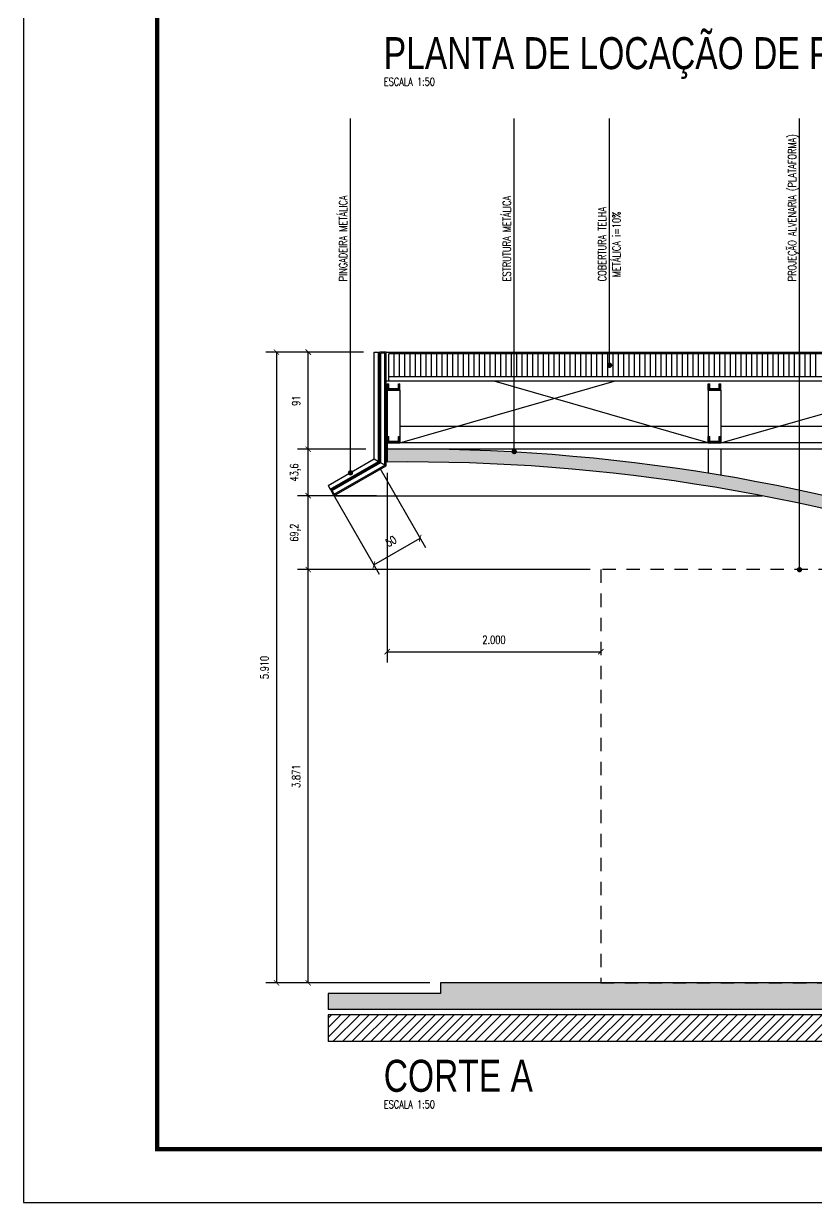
# Model space of a CAD drawing. Extents: x 231.8 to 328.5, y 64.7 to 125.7.
# Drawn here: x 279.75 to 287.18, y 97.18 to 108.22 of the extents above; entities that cross this region are included whole.
import ezdxf

# ---------------------------------------------------------------- set-up
doc = ezdxf.new("R2010")
doc.units = 0
doc.header["$LTSCALE"] = 0.1
doc.header["$MEASUREMENT"] = 0
doc.header["$PDMODE"] = 3
doc.linetypes.add('DASHED2', pattern=[0.375, 0.25, -0.125])
doc.layers.get('0').update_dxf_attribs({"linetype": 'CONTINUOUS'})
doc.layers.get('DEFPOINTS').update_dxf_attribs({"linetype": 'CONTINUOUS'})
for name, color, linetype in [('ATERRO', 250, 'CONTINUOUS'), ('CALHA', 1, 'CONTINUOUS'), ('COBERTURA', 1, 'CONTINUOUS'), ('CONTRAPISO', 64, 'CONTINUOUS'), ('CONTRAPISO1', 7, 'CONTINUOUS'), ('COTAS', 1, 'CONTINUOUS'), ('ESTRUTURA_METÁLICA', 250, 'CONTINUOUS'), ('INDIC', 1, 'CONTINUOUS'), ('PISO', 250, 'CONTINUOUS'), ('PRANCHA', 15, 'CONTINUOUS'), ('PROJEÇÃO', 7, 'DASHED2'), ('TEXTO_AMBIENTE', 250, 'CONTINUOUS'), ('TEXTO_PISO_ÁREA', 1, 'CONTINUOUS')]:
    doc.layers.add(name, color=color, linetype=linetype)
doc.styles.add('STYLE1', font='romans.shx', dxfattribs={"width": 0.75, "height": 0.075})
doc.styles.add('STYLE3', font='arial.ttf', dxfattribs={"width": 0.75, "height": 0.2})
doc.dimstyles.get("Standard").update_dxf_attribs({"dimtxt": 0.18, "dimasz": 0.18, "dimexe": 0.18, "dimexo": 0.0625, "dimgap": 0.09, "dimtad": 0, "dimtih": 1, "dimtoh": 1, "dimdec": 4, "dimzin": 0, "dimdsep": 46, "dimtxsty": 'Standard', "dimcen": 0.09, "dimadec": 0, "dimazin": 0, "dimtfac": 1, "dimtdec": 4, "dimtofl": 0, "dimtmove": 0, "dimatfit": 3, "dimfxl": 1, "dimtolj": 1, "dimtzin": 0, "dimarcsym": 0})

# ---------------------------------------------------------------- blocks, each defined once
blk = doc.blocks.new('_ARCHTICK')
at = {"color": 0, "linetype": 'ByBlock', "const_width": 0.15}
blk.add_lwpolyline([(-0.5, -0.5), (0.5, 0.5)], dxfattribs=at)
blk = doc.blocks.new('*D152')
at = {"color": 1, "linetype": 'ByBlock'}
for p, q in [((288.145, 104.762), (285.406, 104.762)), ((285.506, 100.89), (285.506, 104.762)), ((286.645, 100.89), (285.406, 100.89))]:
    blk.add_line(p, q, dxfattribs=at)
at = {"layer": 'DEFPOINTS', "color": 0, "linetype": 'ByBlock'}
for p in [(285.506, 104.762), (288.245, 104.762), (286.745, 100.89)]:
    blk.add_point(p, dxfattribs=at)
at = {"color": 1, "linetype": 'ByBlock', "xscale": 0.05, "yscale": 0.05, "zscale": 0.05}
for p, rotation in [((285.506, 104.762), 90), ((285.506, 100.89), 270)]:
    blk.add_blockref('_ARCHTICK', p, dxfattribs=dict(at, rotation=rotation))
at = {"color": 60, "linetype": 'ByBlock', "insert": (285.393, 102.826), "char_height": 0.075, "attachment_point": 5, "rotation": 90, "style": 'STYLE1'}
blk.add_mtext('\\A1;3.871', dxfattribs=at)
blk = doc.blocks.new('*D153')
at = {"color": 1, "linetype": 'ByBlock'}
for p, q in [((286.025, 106.8), (285.406, 106.8)), ((285.506, 105.89), (285.506, 106.8)), ((286.045, 105.89), (285.406, 105.89))]:
    blk.add_line(p, q, dxfattribs=at)
at = {"layer": 'DEFPOINTS', "color": 0, "linetype": 'ByBlock'}
for p in [(285.506, 106.8), (286.125, 106.8), (286.145, 105.89)]:
    blk.add_point(p, dxfattribs=at)
at = {"color": 1, "linetype": 'ByBlock', "xscale": 0.05, "yscale": 0.05, "zscale": 0.05}
for p, rotation in [((285.506, 106.8), 90), ((285.506, 105.89), 270)]:
    blk.add_blockref('_ARCHTICK', p, dxfattribs=dict(at, rotation=rotation))
at = {"color": 60, "linetype": 'ByBlock', "insert": (285.393, 106.345), "char_height": 0.075, "attachment_point": 5, "rotation": 90, "style": 'STYLE1'}
blk.add_mtext('\\A1;91', dxfattribs=at)
blk = doc.blocks.new('*D154')
at = {"color": 1, "linetype": 'ByBlock'}
for p, q in [((286.245, 105.67), (286.245, 103.893)), ((286.245, 103.993), (288.245, 103.993))]:
    blk.add_line(p, q, dxfattribs=at)
at = {"layer": 'DEFPOINTS', "color": 0, "linetype": 'ByBlock'}
for p in [(286.245, 105.77), (288.245, 103.993), (288.245, 103.993)]:
    blk.add_point(p, dxfattribs=at)
at = {"color": 1, "linetype": 'ByBlock', "xscale": 0.05, "yscale": 0.05, "zscale": 0.05, "rotation": 180}
blk.add_blockref('_ARCHTICK', (286.245, 103.993), dxfattribs=at)
at = {"color": 1, "linetype": 'ByBlock', "xscale": 0.05, "yscale": 0.05, "zscale": 0.05}
blk.add_blockref('_ARCHTICK', (288.245, 103.993), dxfattribs=at)
at = {"color": 60, "linetype": 'ByBlock', "insert": (287.245, 104.105), "char_height": 0.075, "attachment_point": 5, "style": 'STYLE1'}
blk.add_mtext('\\A1;2.000', dxfattribs=at)
blk = doc.blocks.new('*D155')
at = {"color": 1, "linetype": 'ByBlock'}
for p, q in [((286.175, 105.713), (286.604, 104.969)), ((285.742, 105.463), (286.171, 104.719)), ((286.121, 104.806), (286.554, 105.056))]:
    blk.add_line(p, q, dxfattribs=at)
at = {"layer": 'DEFPOINTS', "color": 0, "linetype": 'ByBlock'}
for p in [(286.125, 105.799), (285.692, 105.549), (286.554, 105.056)]:
    blk.add_point(p, dxfattribs=at)
at = {"color": 1, "linetype": 'ByBlock', "xscale": 0.05, "yscale": 0.05, "zscale": 0.05}
for p, rotation in [((286.554, 105.056), 29.99999999999349), ((286.121, 104.806), 209.9999999999935)]:
    blk.add_blockref('_ARCHTICK', p, dxfattribs=dict(at, rotation=rotation))
at = {"color": 60, "linetype": 'ByBlock', "insert": (286.281, 105.028), "char_height": 0.075, "attachment_point": 5, "rotation": 30, "style": 'STYLE1'}
blk.add_mtext('\\A1;50', dxfattribs=at)
blk = doc.blocks.new('*D156')
at = {"color": 1, "linetype": 'ByBlock'}
for p, q in [((285.625, 105.89), (285.406, 105.89)), ((285.506, 105.454), (285.506, 105.89)), ((285.547, 105.454), (285.406, 105.454))]:
    blk.add_line(p, q, dxfattribs=at)
at = {"layer": 'DEFPOINTS', "color": 0, "linetype": 'ByBlock'}
for p in [(285.506, 105.89), (285.725, 105.89), (285.647, 105.454)]:
    blk.add_point(p, dxfattribs=at)
at = {"color": 1, "linetype": 'ByBlock', "xscale": 0.05, "yscale": 0.05, "zscale": 0.05}
for p, rotation in [((285.506, 105.89), 90), ((285.506, 105.454), 270)]:
    blk.add_blockref('_ARCHTICK', p, dxfattribs=dict(at, rotation=rotation))
at = {"color": 60, "linetype": 'ByBlock', "insert": (285.386, 105.672), "char_height": 0.075, "attachment_point": 5, "rotation": 90, "style": 'STYLE1'}
blk.add_mtext('\\A1;43,6', dxfattribs=at)
blk = doc.blocks.new('*D157')
at = {"color": 1, "linetype": 'ByBlock'}
for p, q in [((286.145, 105.454), (285.406, 105.454)), ((285.506, 104.762), (285.506, 105.454)), ((288.045, 104.762), (285.406, 104.762))]:
    blk.add_line(p, q, dxfattribs=at)
at = {"layer": 'DEFPOINTS', "color": 0, "linetype": 'ByBlock'}
for p in [(285.506, 105.454), (286.245, 105.454), (288.145, 104.762)]:
    blk.add_point(p, dxfattribs=at)
at = {"color": 1, "linetype": 'ByBlock', "xscale": 0.05, "yscale": 0.05, "zscale": 0.05}
for p, rotation in [((285.506, 105.454), 90), ((285.506, 104.762), 270)]:
    blk.add_blockref('_ARCHTICK', p, dxfattribs=dict(at, rotation=rotation))
at = {"color": 60, "linetype": 'ByBlock', "insert": (285.386, 105.108), "char_height": 0.075, "attachment_point": 5, "rotation": 90, "style": 'STYLE1'}
blk.add_mtext('\\A1;69,2', dxfattribs=at)
blk = doc.blocks.new('*D158')
at = {"color": 1, "linetype": 'ByBlock'}
for p, q in [((285.925, 106.8), (285.109, 106.8)), ((285.209, 106.8), (285.209, 100.89)), ((285.925, 100.89), (285.109, 100.89))]:
    blk.add_line(p, q, dxfattribs=at)
at = {"layer": 'DEFPOINTS', "color": 0, "linetype": 'ByBlock'}
for p in [(286.025, 106.8), (285.209, 100.89), (286.025, 100.89)]:
    blk.add_point(p, dxfattribs=at)
at = {"color": 1, "linetype": 'ByBlock', "xscale": 0.05, "yscale": 0.05, "zscale": 0.05}
for p, rotation in [((285.209, 106.8), 90), ((285.209, 100.89), 270)]:
    blk.add_blockref('_ARCHTICK', p, dxfattribs=dict(at, rotation=rotation))
at = {"color": 60, "linetype": 'ByBlock', "insert": (285.096, 103.845), "char_height": 0.075, "attachment_point": 5, "rotation": 90, "style": 'STYLE1'}
blk.add_mtext('\\A1;5.910', dxfattribs=at)

msp = doc.modelspace()

# ---------------------------------------------------------------- hatches: boundary and pattern name
at = {"layer": 'ATERRO'}
h = msp.add_hatch(dxfattribs=at)
h.set_pattern_fill('ANSI31', color=256, scale=0.5, style=0)
h.set_pattern_definition([(45, (45.39873, -28.611933), (-0.044194174, 0.044194174), [])])
h.paths.add_polyline_path([(309.2294, 98.9337), (282.6034, 98.9337), (282.6034, 98.6837), (309.2294, 98.6837)])
at = {"layer": 'CONTRAPISO1'}
h = msp.add_hatch(dxfattribs=at)
h.set_pattern_fill('AR-CONC', color=256, scale=0.02, style=0)
h.set_pattern_definition([(50, (45.39873, -28.61193), (0.143452037, -0.012550427), [0.015, -0.165]), (355, (45.39873, -28.61193), (-0.02775027, 0.15043843), [0.012, -0.132]), (100.4514, (45.41069, -28.61298), (0.115701876, 0.13788791), [0.01274804, -0.14022842]), (46.1842, (45.39873, -28.57193), (0.21344821, -0.0331038), [0.0225, -0.2475]), (96.6356, (45.41652, -28.5747), (0.18693254, 0.19482357), [0.01912206, -0.2103426]), (351.1842, (45.39873, -28.57193), (0.18693239, 0.19482372), [0.018, -0.198]), (21, (45.41873, -28.58193), (0.11938141, -0.08052378), [0.015, -0.165]), (326, (45.41873, -28.58193), (0.04866307, 0.14503001), [0.012, -0.132]), (71.4514, (45.42868, -28.58864), (0.168044526, 0.0645061), [0.01274804, -0.14022842]), (37.5, (45.39873, -28.611933), (0.002431971, 0.066578771), [0, -0.1304, 0, -0.134, 0, -0.1325]), (7.5, (45.39873, -28.61193), (0.052613907, 0.078882342), [0, -0.0764, 0, -0.1274, 0, -0.0505]), (327.5, (45.35413, -28.611933), (0.106764487, -0.004510974), [0, -0.05, 0, -0.156, 0, -0.207]), (317.5, (45.33413, -28.61193), (0.116637234, 0.020020996), [0, -0.065, 0, -0.1036, 0, -0.147])])
h.paths.add_polyline_path([(309.2294, 99.1337), (308.1764, 99.1337), (308.1764, 99.2337), (283.6564, 99.2337), (283.6564, 99.1337), (282.6034, 99.1337), (282.6034, 98.9837), (309.2294, 98.9837)])
at = {"layer": 'ESTRUTURA_METÁLICA'}
h = msp.add_hatch(color=256, dxfattribs=at)
h.paths.add_polyline_path([(283.0964, 105.1337), (283.1364, 105.1337), (283.1364, 104.0848), (283.1464, 104.0791), (283.1464, 105.1437), (283.0864, 105.1437), (283.0864, 104.1137), (283.0964, 104.1079)])
h.paths.add_polyline_path([(283.0964, 104.1079), (283.0864, 104.1137), (282.6284, 103.8493), (282.6584, 103.7973), (283.1464, 104.0791), (283.1364, 104.0848), (282.6621, 103.811), (282.6421, 103.8456)])
for points in [[(283.1564, 104.8464), (283.1714, 104.8464), (283.1714, 104.8011), (283.2614, 104.8011), (283.2614, 104.8464), (283.2764, 104.8464), (283.2764, 104.7861), (283.1564, 104.7861)], [(286.1614, 104.8464), (286.1764, 104.8464), (286.1764, 104.8011), (286.2664, 104.8011), (286.2664, 104.8464), (286.2814, 104.8464), (286.2814, 104.7861), (286.1614, 104.7861)], [(283.1564, 104.354), (283.1714, 104.354), (283.1714, 104.3087), (283.2614, 104.3087), (283.2614, 104.354), (283.2764, 104.354), (283.2764, 104.2937), (283.1564, 104.2937)], [(286.1614, 104.354), (286.1764, 104.354), (286.1764, 104.3087), (286.2664, 104.3087), (286.2664, 104.354), (286.2814, 104.354), (286.2814, 104.2937), (286.1614, 104.2937)], [(283.4885, 104.2337), (283.2264, 104.2337, 0.0009954), (283.1564, 104.2331), (283.1564, 104.113, -0.0885438), (289.2057, 103.1051), (289.2264, 103.1051), (289.2264, 103.2251, 0.083468)]]:
    msp.add_hatch(color=256, dxfattribs=at).paths.add_polyline_path(points)

# ---------------------------------------------------------------- linework, layer by layer
at = {"layer": 'ATERRO'}
for p, q in [((309.2294, 98.9337), (282.6034, 98.9337)), ((282.6034, 98.9337), (282.6034, 98.6837)), ((309.2294, 98.6837), (282.6034, 98.6837))]:
    msp.add_line(p, q, dxfattribs=at)
at = {"layer": 'CALHA'}
for p, q in [((286.1614, 104.4477), (283.2764, 104.4477)), ((289.2264, 104.4477), (286.2814, 104.4477))]:
    msp.add_line(p, q, dxfattribs=at)
at = {"layer": 'COBERTURA'}
for p, q in [((283.0364, 105.1437), (283.0764, 105.1437)), ((283.0364, 104.1426), (283.0364, 105.1437)), ((283.0764, 104.1195), (283.0764, 105.1437)), ((308.6864, 105.128), (283.1714, 105.128)), ((283.1714, 104.8715), (283.1714, 105.128)), ((283.2214, 104.9117), (283.2214, 105.128)), ((283.2714, 104.9117), (283.2714, 105.128)), ((283.3214, 104.9117), (283.3214, 105.128)), ((283.3714, 104.9117), (283.3714, 105.128)), ((283.4214, 104.9117), (283.4214, 105.128)), ((283.4714, 104.9117), (283.4714, 105.128)), ((283.5214, 104.9117), (283.5214, 105.128)), ((283.5714, 104.9117), (283.5714, 105.128)), ((283.6214, 104.9117), (283.6214, 105.128)), ((283.6714, 104.9117), (283.6714, 105.128)), ((283.7214, 104.9117), (283.7214, 105.128)), ((283.7714, 104.9117), (283.7714, 105.128)), ((283.8214, 104.9117), (283.8214, 105.128)), ((283.8714, 104.9117), (283.8714, 105.128)), ((283.9214, 104.9117), (283.9214, 105.128)), ((283.9714, 104.9117), (283.9714, 105.128)), ((284.0214, 104.9117), (284.0214, 105.128)), ((284.0714, 104.9117), (284.0714, 105.128)), ((284.1214, 104.9117), (284.1214, 105.128)), ((284.1714, 104.9117), (284.1714, 105.128)), ((284.2214, 104.9117), (284.2214, 105.128)), ((284.2714, 104.9117), (284.2714, 105.128)), ((284.3214, 104.9117), (284.3214, 105.128)), ((284.3714, 104.9117), (284.3714, 105.128)), ((284.4214, 104.9117), (284.4214, 105.128)), ((284.4714, 104.9117), (284.4714, 105.128)), ((284.5214, 104.9117), (284.5214, 105.128)), ((284.5714, 104.9117), (284.5714, 105.128)), ((284.6214, 104.9117), (284.6214, 105.128)), ((284.6714, 104.9117), (284.6714, 105.128)), ((284.7214, 104.9117), (284.7214, 105.128)), ((284.7714, 104.9117), (284.7714, 105.128)), ((284.8214, 104.9117), (284.8214, 105.128)), ((284.8714, 104.9117), (284.8714, 105.128)), ((284.9214, 104.9117), (284.9214, 105.128)), ((284.9714, 104.9117), (284.9714, 105.128)), ((285.0214, 104.9117), (285.0214, 105.128)), ((285.0714, 104.9117), (285.0714, 105.128)), ((285.1214, 104.9117), (285.1214, 105.128)), ((285.1714, 104.9117), (285.1714, 105.128)), ((285.2214, 104.9117), (285.2214, 105.128)), ((285.2714, 104.9117), (285.2714, 105.128)), ((285.3214, 104.9117), (285.3214, 105.128)), ((285.3714, 104.9117), (285.3714, 105.128)), ((285.4214, 104.9117), (285.4214, 105.128)), ((285.4714, 104.9117), (285.4714, 105.128)), ((285.5214, 104.9117), (285.5214, 105.128)), ((285.5714, 104.9117), (285.5714, 105.128)), ((285.6214, 104.9117), (285.6214, 105.128)), ((285.6714, 104.9117), (285.6714, 105.128)), ((285.7214, 104.9117), (285.7214, 105.128)), ((285.7714, 104.9117), (285.7714, 105.128)), ((285.8214, 104.9117), (285.8214, 105.128)), ((285.8714, 104.9117), (285.8714, 105.128)), ((285.9214, 104.9117), (285.9214, 105.128)), ((285.9714, 104.9117), (285.9714, 105.128)), ((286.0214, 104.9117), (286.0214, 105.128)), ((286.0714, 104.9117), (286.0714, 105.128)), ((286.1214, 104.9117), (286.1214, 105.128)), ((286.1714, 104.9117), (286.1714, 105.128)), ((286.2214, 104.9117), (286.2214, 105.128)), ((286.2714, 104.9117), (286.2714, 105.128)), ((286.3214, 104.9117), (286.3214, 105.128)), ((286.3714, 104.9117), (286.3714, 105.128)), ((286.4214, 104.9117), (286.4214, 105.128)), ((286.4714, 104.9117), (286.4714, 105.128)), ((286.5214, 104.9117), (286.5214, 105.128)), ((286.5714, 104.9117), (286.5714, 105.128)), ((286.6214, 104.9117), (286.6214, 105.128)), ((286.6714, 104.9117), (286.6714, 105.128)), ((286.7214, 104.9117), (286.7214, 105.128)), ((286.7714, 104.9117), (286.7714, 105.128)), ((286.8214, 104.9117), (286.8214, 105.128)), ((286.8714, 104.9117), (286.8714, 105.128)), ((286.9214, 104.9117), (286.9214, 105.128)), ((286.9714, 104.9117), (286.9714, 105.128)), ((287.0214, 104.9117), (287.0214, 105.128)), ((287.0714, 104.9117), (287.0714, 105.128)), ((287.1214, 104.9117), (287.1214, 105.128)), ((287.1714, 104.9117), (287.1714, 105.128)), ((283.1714, 104.8715), (283.1464, 104.8715)), ((308.6614, 104.9117), (283.1714, 104.9117)), ((308.6864, 104.8715), (283.1714, 104.8715)), ((282.6034, 103.8926), (283.0364, 104.1426)), ((282.6234, 103.8579), (283.0764, 104.1195)), ((283.0364, 104.1426), (283.0764, 104.1195)), ((282.6034, 103.8926), (282.6234, 103.8579))]:
    msp.add_line(p, q, dxfattribs=at)
at = {"layer": 'CONTRAPISO'}
for p, q in [((283.6564, 99.2337), (283.6564, 99.1337)), ((308.1764, 99.2337), (283.6564, 99.2337)), ((282.6034, 99.1337), (282.6034, 98.9837)), ((283.6564, 99.1337), (282.6034, 99.1337)), ((309.2294, 98.9837), (282.6034, 98.9837))]:
    msp.add_line(p, q, dxfattribs=at)
at = {"layer": 'ESTRUTURA_METÁLICA'}
for p, q in [((283.1564, 104.7861), (283.1564, 104.8464)), ((283.1564, 104.8464), (283.1714, 104.8464)), ((283.1714, 104.8011), (283.1714, 104.8464)), ((283.2614, 104.8464), (283.2764, 104.8464)), ((283.2614, 104.8011), (283.2614, 104.8464)), ((283.2764, 104.2937), (285.2814, 104.8715)), ((283.2764, 104.7861), (283.2764, 104.8464)), ((286.1614, 104.2937), (284.1599, 104.8715)), ((286.1614, 104.8464), (286.1764, 104.8464)), ((286.1614, 104.7861), (286.1614, 104.8464)), ((286.1764, 104.8011), (286.1764, 104.8464)), ((286.2664, 104.8011), (286.2664, 104.8464)), ((286.2664, 104.8464), (286.2814, 104.8464)), ((286.2814, 104.2937), (288.3176, 104.8715)), ((286.2814, 104.7861), (286.2814, 104.8464)), ((283.1564, 104.7861), (283.1564, 104.2937)), ((283.1564, 104.7861), (283.2764, 104.7861)), ((283.1714, 104.8011), (283.2614, 104.8011)), ((283.2764, 104.7861), (283.2764, 104.2937)), ((286.1614, 104.7861), (286.2814, 104.7861)), ((286.1614, 104.7861), (286.1614, 104.2937)), ((286.1764, 104.8011), (286.2664, 104.8011)), ((286.2814, 104.7861), (286.2814, 104.2937)), ((283.1564, 104.2937), (283.1564, 104.354)), ((283.1564, 104.354), (283.1714, 104.354)), ((283.1564, 104.2937), (283.1564, 104.2337)), ((308.6764, 104.2937), (283.1564, 104.2937)), ((283.1564, 104.2937), (283.2764, 104.2937)), ((283.1714, 104.3087), (283.1714, 104.354)), ((283.1714, 104.3087), (283.2614, 104.3087)), ((283.2614, 104.354), (283.2764, 104.354)), ((283.2614, 104.3087), (283.2614, 104.354)), ((283.2764, 104.2937), (283.2764, 104.354)), ((286.1614, 104.354), (286.1764, 104.354)), ((286.1614, 104.2937), (286.1614, 104.354)), ((286.1614, 104.2937), (286.2814, 104.2937)), ((286.1764, 104.3087), (286.1764, 104.354)), ((286.1764, 104.3087), (286.2664, 104.3087)), ((286.2664, 104.3087), (286.2664, 104.354)), ((286.2664, 104.354), (286.2814, 104.354)), ((286.2814, 104.2937), (286.2814, 104.354)), ((308.6764, 104.2337), (283.1564, 104.2337)), ((286.1614, 104.2337), (286.1614, 104.009)), ((286.2814, 104.2337), (286.2814, 103.9892)), ((282.6584, 103.7973), (283.1464, 104.0791)), ((282.6621, 103.811), (283.1364, 104.0848)), ((282.6284, 103.8493), (282.6584, 103.7973)), ((282.6621, 103.811), (282.6421, 103.8456)), ((282.6584, 103.7973), (286.668, 103.7973))]:
    msp.add_line(p, q, dxfattribs=at)
for radius, start, end in [(17.5712, 70.48762, 90.65543), (17.4512, 70.41999, 90.65994)]:
    msp.add_arc((283.3574, 86.663), radius, start, end, dxfattribs=at)
at = {"layer": 'INDIC'}
for p, q in [((282.8135, 104.0121), (282.8135, 107.3313)), ((284.3463, 104.2118), (284.3463, 107.3313)), ((285.2393, 105.0199), (285.2393, 107.3313)), ((287.0176, 103.1051), (287.0176, 107.3313))]:
    msp.add_line(p, q, dxfattribs=at)
at = {"layer": 'INDIC', "const_width": 0.025}
for points in [[(285.2268, 105.0199, 1), (285.2518, 105.0199, 1)], [(284.3338, 104.2118, 1), (284.3588, 104.2118, 1)], [(282.801, 104.0121, 1), (282.826, 104.0121, 1)], [(287.0051, 103.1051, 1), (287.0301, 103.1051, 1)]]:
    msp.add_lwpolyline(points, format="xyb", close=True, dxfattribs=at)
at = {"layer": 'PISO'}
for p, q in [((283.1464, 105.1437), (283.0864, 105.1437)), ((283.0864, 104.1137), (283.0864, 105.1437)), ((283.0964, 104.1079), (283.0964, 105.1337)), ((283.1364, 105.1337), (283.0964, 105.1337)), ((283.1364, 104.0848), (283.1364, 105.1337)), ((283.1464, 104.0791), (283.1464, 105.1437)), ((283.1464, 105.1437), (308.6864, 105.1437)), ((283.1564, 104.2337), (283.1564, 104.1137)), ((283.1564, 104.2331), (283.1564, 104.113)), ((282.6284, 103.8493), (283.0864, 104.1137)), ((282.6421, 103.8456), (283.0964, 104.1079)), ((283.1464, 104.0791), (283.0864, 104.1137))]:
    msp.add_line(p, q, dxfattribs=at)
at = {"layer": 'PRANCHA', "color": 250}
for p, q in [((279.7528, 110.4261), (279.7528, 97.1761)), ((279.7528, 97.1761), (328.5028, 97.1761))]:
    msp.add_line(p, q, dxfattribs=at)
at = {"layer": 'PRANCHA', "color": 250, "const_width": 0.04}
msp.add_lwpolyline([(328.0028, 125.1761), (281.0028, 125.1761), (281.0028, 97.6761), (328.0028, 97.6761), (328.0028, 125.1761)], dxfattribs=at)
at = {"layer": 'PROJEÇÃO', "ltscale": 5}
for p, q in [((302.6214, 103.1051), (285.1564, 103.1051)), ((285.1564, 103.1051), (285.1564, 99.2337)), ((285.1564, 99.2337), (302.6214, 99.2337))]:
    msp.add_line(p, q, dxfattribs=at)

# ---------------------------------------------------------------- texts
at = {"layer": 'TEXTO_AMBIENTE', "style": 'STYLE3', "width": 0.75}
for s, p in [('PLANTA DE LOCAÇÃO DE PILARES E ESTRUTURA METÁLICA', (283.1247, 107.7947)), ('CORTE A', (283.1247, 98.2125))]:
    msp.add_text(s, height=0.3, dxfattribs=at).set_placement(p)
at = {"layer": 'TEXTO_PISO_ÁREA', "style": 'STYLE1', "width": 0.75}
for p in [(283.1247, 107.6398), (283.1247, 98.0575)]:
    msp.add_text('ESCALA 1:50', height=0.075, dxfattribs=at).set_placement(p)
for s, p in [('PROJEÇÃO ALVENARIA (PLATAFORMA)', (286.9854, 105.8063)), ('PINGADEIRA METÁLICA', (282.7813, 105.8063)), ('ESTRUTURA METÁLICA', (284.3141, 105.8063)), ('COBERTURA TELHA', (285.2071, 105.8063)), ('METÁLICA i=10%', (285.341, 105.8438))]:
    msp.add_text(s, height=0.075, rotation=90, dxfattribs=at).set_placement(p)

# ---------------------------------------------------------------- dimensions: what is measured, and where the dimension line sits
at = {"layer": 'COTAS'}
for base, p1, p2, picture, middle in [((282.1205, 99.2337), (282.9364, 105.1437), (282.9369, 99.2337), '*D158', (282.008, 102.1887)), ((282.4173, 103.1051), (283.6564, 99.2337), (285.1564, 103.1051), '*D152', (282.3048, 101.1694))]:
    dim = msp.add_linear_dim(base=base, p1=p1, p2=p2, angle=90, dimstyle='Standard', override={"dimtxt": 0.075, "dimasz": 0.05, "dimexe": 0.1, "dimexo": 0.1, "dimgap": 0.075, "dimtad": 1, "dimtih": 0, "dimtoh": 0, "dimdec": 3, "dimtxsty": 'STYLE1', "dimblk1": 'ARCHTICK', "dimblk2": 'ARCHTICK', "dimsah": 1, "dimcen": 0, "dimclrd": 1, "dimclre": 1, "dimclrt": 60, "dimtdec": 3, "dimtofl": 1}, dxfattribs=at)
    dim.commit()
    dim.dimension.update_dxf_attribs({"geometry": picture, "text_midpoint": middle, "insert": (-3.0883, -1.6566)})
for base, p1, p2, text, picture, middle in [((282.4173, 105.1437), (283.0564, 104.2337), (283.0364, 105.1437), '91', '*D153', (282.3048, 104.6887)), ((282.4173, 104.2337), (282.5584, 103.7973), (282.6369, 104.2337), '43,6', '*D156', (282.2977, 104.0155)), ((282.4173, 103.7973), (285.0564, 103.1051), (283.1564, 103.7973), '69,2', '*D157', (282.2977, 103.4512))]:
    dim = msp.add_linear_dim(base=base, p1=p1, p2=p2, angle=90, text=text, dimstyle='Standard', override={"dimtxt": 0.075, "dimasz": 0.05, "dimexe": 0.1, "dimexo": 0.1, "dimgap": 0.075, "dimtad": 1, "dimtih": 0, "dimtoh": 0, "dimdec": 3, "dimtxsty": 'STYLE1', "dimblk1": 'ARCHTICK', "dimblk2": 'ARCHTICK', "dimsah": 1, "dimcen": 0, "dimclrd": 1, "dimclre": 1, "dimclrt": 60, "dimtdec": 3, "dimtofl": 1}, dxfattribs=at)
    dim.commit()
    dim.dimension.update_dxf_attribs({"geometry": picture, "text_midpoint": middle, "insert": (-3.0883, -1.6566)})
dim = msp.add_aligned_dim(p1=(282.6034, 103.8926), p2=(283.0364, 104.1426), distance=-0.8583, text='50', dimstyle='Standard', override={"dimtxt": 0.075, "dimasz": 0.05, "dimexe": 0.1, "dimexo": 0.1, "dimgap": 0.075, "dimtad": 1, "dimtih": 0, "dimtoh": 0, "dimdec": 3, "dimtxsty": 'STYLE1', "dimblk1": 'ARCHTICK', "dimblk2": 'ARCHTICK', "dimsah": 1, "dimcen": 0, "dimclrd": 1, "dimclre": 1, "dimclrt": 60, "dimtdec": 3, "dimtofl": 1}, dxfattribs=at)
dim.commit()
dim.dimension.update_dxf_attribs({"geometry": '*D155', "text_midpoint": (283.1928, 103.3716), "insert": (-3.0883, -1.6566)})
dim = msp.add_linear_dim(base=(285.1564, 102.3362), p1=(283.1564, 104.113), p2=(285.1564, 102.3362), dimstyle='Standard', override={"dimtxt": 0.075, "dimasz": 0.05, "dimexe": 0.1, "dimexo": 0.1, "dimgap": 0.075, "dimtad": 1, "dimtih": 0, "dimtoh": 0, "dimdec": 3, "dimtxsty": 'STYLE1', "dimblk1": 'ARCHTICK', "dimblk2": 'ARCHTICK', "dimsah": 1, "dimcen": 0, "dimclrd": 1, "dimclre": 1, "dimclrt": 60, "dimtdec": 3, "dimtofl": 1}, dxfattribs=at)
dim.commit()
dim.dimension.update_dxf_attribs({"geometry": '*D154', "text_midpoint": (284.1564, 102.4487), "insert": (-3.0883, -1.6566)})

doc.saveas('drawing.dxf')
